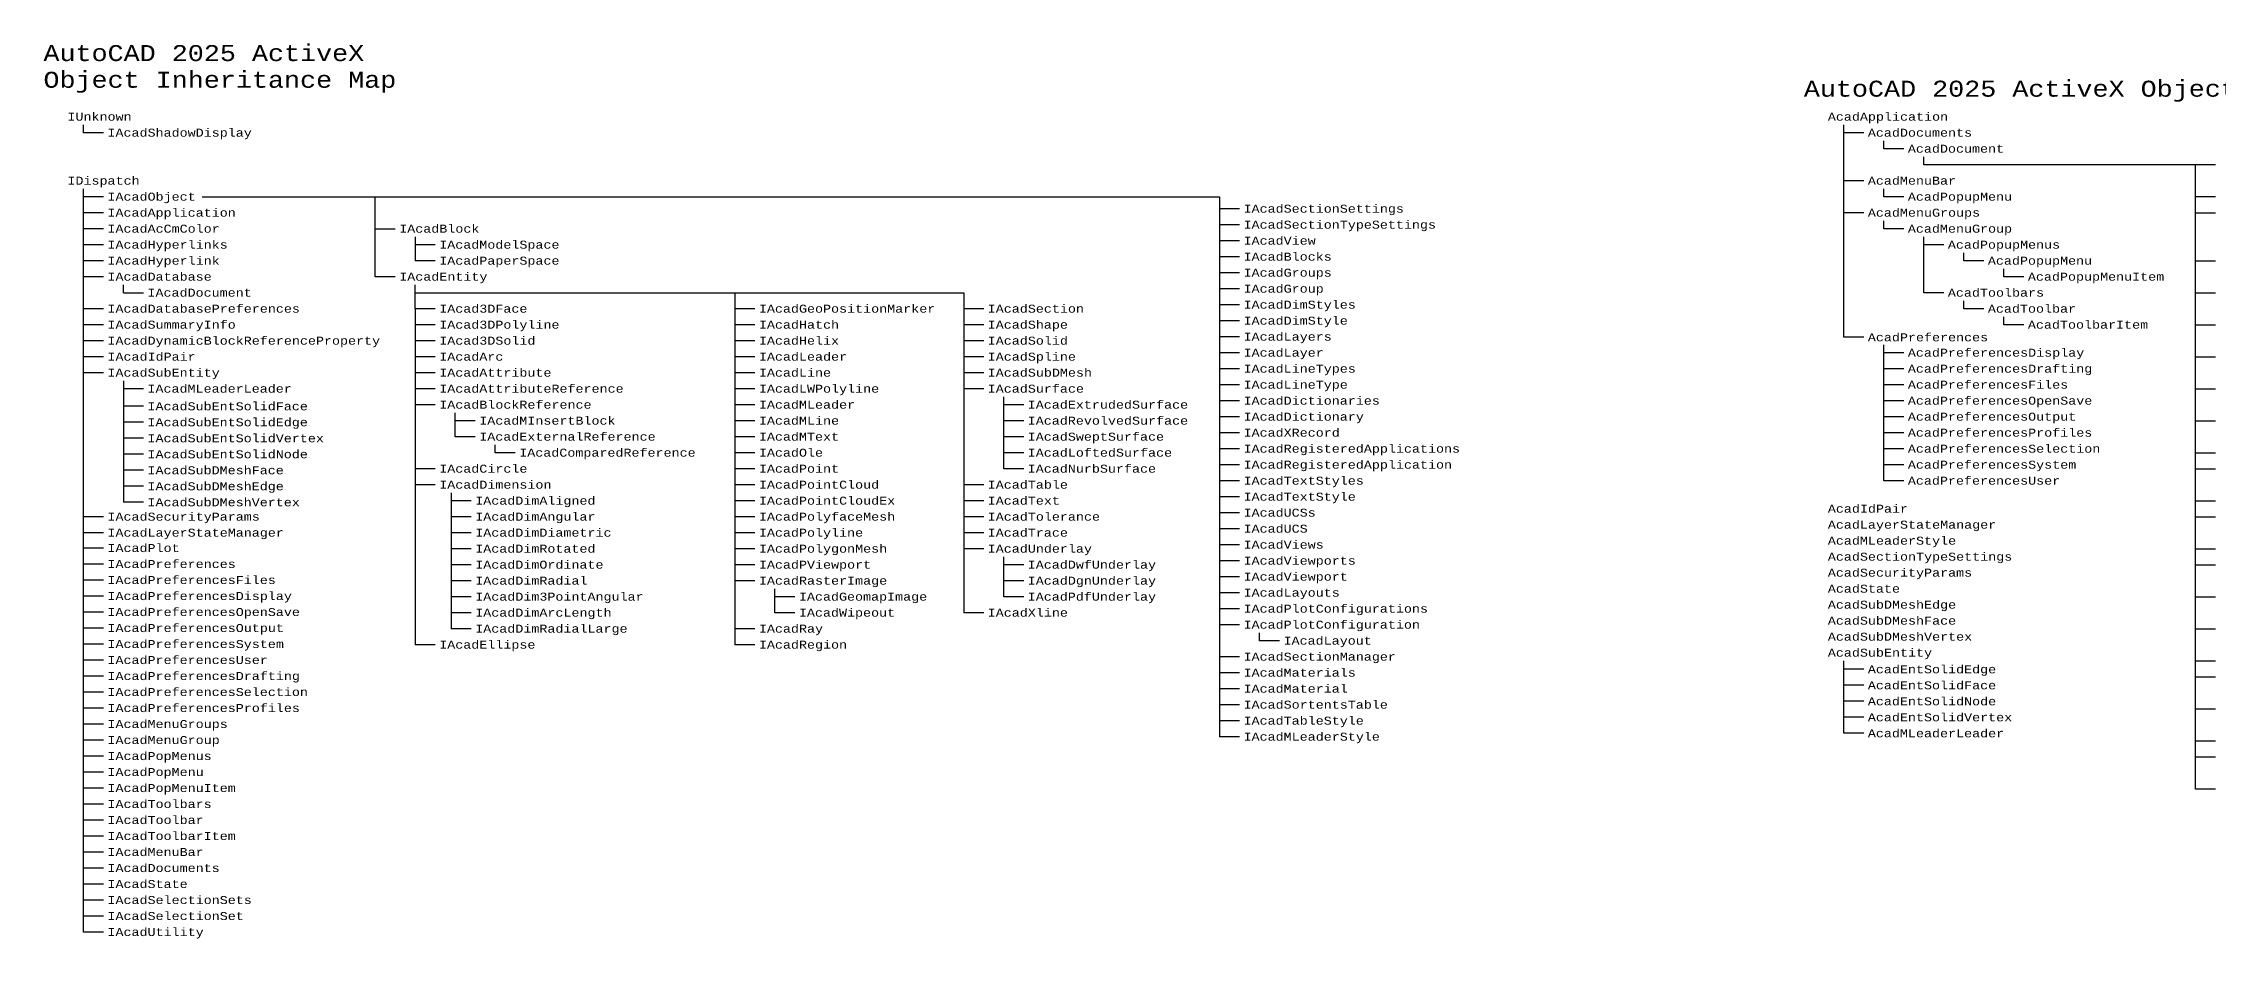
# Model space of a CAD drawing. Header units: inches. Extents: x 349 to 921, y -346 to 10.
# Drawn here: x 349 to 620.7, y -317.8 to -206 of the extents above; entities that cross this region are included whole.
import ezdxf

# ---------------------------------------------------------------- set-up
doc = ezdxf.new("R2010")
doc.units = ezdxf.units.IN
doc.header["$MEASUREMENT"] = 0
doc.layers.add('Unmanaged classes', color=7, linetype='Continuous')
doc.styles.get("Standard").update_dxf_attribs({"font": 'cour.ttf'})

msp = doc.modelspace()

# ---------------------------------------------------------------- linework, layer by layer
for p, q in [((353.99, -217.11), (353.99, -216.11)), ((356.49, -217.11), (353.99, -217.11)), ((573.99, -242.69), (573.99, -216.11)), ((576.49, -217.11), (573.99, -217.11)), ((578.99, -219.11), (578.99, -218.11)), ((581.49, -219.11), (578.99, -219.11)), ((583.99, -221.11), (583.99, -220.11)), ((620.44, -221.11), (583.99, -221.11)), ((617.94, -299.17), (617.94, -221.11)), ((353.99, -317.03), (353.99, -224.11)), ((356.49, -225.11), (353.99, -225.11)), ((368.84, -225.11), (495.97, -225.11)), ((390.45, -235.11), (390.45, -225.11)), ((495.97, -225.11), (495.97, -292.61)), ((576.49, -223.11), (573.99, -223.11)), ((578.99, -225.11), (578.99, -224.11)), ((581.49, -225.11), (578.99, -225.11)), ((620.44, -225.11), (617.94, -225.11)), ((356.49, -227.11), (353.99, -227.11)), ((498.47, -226.61), (495.97, -226.61)), ((576.49, -227.11), (573.99, -227.11)), ((578.99, -229.11), (578.99, -228.11)), ((620.44, -227.17), (617.94, -227.17)), ((356.49, -229.11), (353.99, -229.11)), ((390.45, -229.11), (392.95, -229.11)), ((395.45, -230.11), (395.45, -233.11)), ((498.47, -228.61), (495.97, -228.61)), ((498.47, -230.61), (495.97, -230.61)), ((581.49, -229.11), (578.99, -229.11)), ((583.99, -237.11), (583.99, -230.11)), ((356.49, -231.11), (353.99, -231.11)), ((356.49, -233.11), (353.99, -233.11)), ((397.95, -231.11), (395.45, -231.11)), ((397.95, -233.11), (395.45, -233.11)), ((498.47, -232.61), (495.97, -232.61)), ((586.49, -231.11), (583.99, -231.11)), ((588.99, -233.11), (588.99, -232.11)), ((591.49, -233.11), (588.99, -233.11)), ((620.44, -233.17), (617.94, -233.17)), ((356.49, -235.11), (353.99, -235.11)), ((358.99, -237.11), (358.99, -236.13)), ((392.95, -235.11), (390.45, -235.11)), ((395.45, -239.11), (395.45, -236.11)), ((498.47, -234.61), (495.97, -234.61)), ((593.99, -235.11), (593.99, -234.11)), ((596.49, -235.11), (593.99, -235.11)), ((358.99, -237.11), (361.49, -237.11)), ((395.45, -237.11), (464, -237.11)), ((435.4, -237.11), (435.4, -281.11)), ((464, -237.11), (464, -277.11)), ((498.47, -236.61), (495.97, -236.61)), ((498.47, -238.61), (495.97, -238.61)), ((586.49, -237.11), (583.99, -237.11)), ((588.99, -239.11), (588.99, -238.11)), ((620.44, -237.17), (617.94, -237.17)), ((620.44, -237.17), (617.94, -237.17)), ((356.49, -239.11), (353.99, -239.11)), ((356.49, -241.11), (353.99, -241.11)), ((395.45, -239.11), (395.45, -281.11)), ((397.95, -239.11), (395.45, -239.11)), ((397.95, -241.11), (395.45, -241.11)), ((437.9, -239.11), (435.4, -239.11)), ((437.9, -241.11), (435.4, -241.11)), ((466.5, -239.11), (464, -239.11)), ((466.5, -241.11), (464, -241.11)), ((498.47, -240.61), (495.97, -240.61)), ((591.49, -239.11), (588.99, -239.11)), ((593.99, -241.11), (593.99, -240.11)), ((596.49, -241.11), (593.99, -241.11)), ((620.44, -241.17), (617.94, -241.17)), ((356.49, -243.11), (353.99, -243.11)), ((397.95, -243.11), (395.45, -243.11)), ((437.9, -243.11), (435.4, -243.11)), ((466.5, -243.11), (464, -243.11)), ((498.47, -242.61), (495.97, -242.61)), ((576.49, -242.69), (573.99, -242.69)), ((578.99, -260.61), (578.99, -243.61)), ((356.49, -245.11), (353.99, -245.11)), ((356.49, -247.11), (353.99, -247.11)), ((397.95, -245.11), (395.45, -245.11)), ((397.95, -247.11), (395.45, -247.11)), ((437.9, -245.11), (435.4, -245.11)), ((437.9, -247.11), (435.4, -247.11)), ((466.5, -245.11), (464, -245.11)), ((466.5, -247.11), (464, -247.11)), ((498.47, -244.61), (495.97, -244.61)), ((498.47, -246.61), (495.97, -246.61)), ((581.49, -244.61), (578.99, -244.61)), ((581.49, -246.61), (578.99, -246.61)), ((620.44, -245.17), (617.94, -245.17)), ((358.99, -248.11), (358.99, -263.31)), ((361.49, -249.11), (358.99, -249.11)), ((397.95, -249.11), (395.45, -249.11)), ((437.9, -249.11), (435.4, -249.11)), ((466.5, -249.11), (464, -249.11)), ((498.47, -248.61), (495.97, -248.61)), ((581.49, -248.61), (578.99, -248.61)), ((620.44, -249.17), (617.94, -249.17)), ((361.49, -251.31), (358.99, -251.31)), ((397.95, -251.11), (395.45, -251.11)), ((400.45, -255.11), (400.45, -252.11)), ((437.9, -251.11), (435.4, -251.11)), ((469, -259.11), (469, -250.11)), ((471.5, -251.11), (469, -251.11)), ((498.47, -250.61), (495.97, -250.61)), ((498.47, -252.61), (495.97, -252.61)), ((581.49, -250.61), (578.99, -250.61)), ((581.49, -252.61), (578.99, -252.61)), ((361.49, -253.31), (358.99, -253.31)), ((361.49, -255.31), (358.99, -255.31)), ((402.95, -253.11), (400.45, -253.11)), ((402.95, -255.11), (400.45, -255.11)), ((437.9, -253.11), (435.4, -253.11)), ((437.9, -255.11), (435.4, -255.11)), ((471.5, -253.11), (469, -253.11)), ((471.5, -255.11), (469, -255.11)), ((498.47, -254.61), (495.97, -254.61)), ((581.49, -254.61), (578.99, -254.61)), ((620.44, -253.17), (617.94, -253.17)), ((361.49, -257.31), (358.99, -257.31)), ((405.45, -257.11), (405.45, -256.11)), ((407.95, -257.11), (405.45, -257.11)), ((437.9, -257.11), (435.4, -257.11)), ((471.5, -257.11), (469, -257.11)), ((498.47, -256.61), (495.97, -256.61)), ((581.49, -256.61), (578.99, -256.61)), ((620.44, -257.17), (617.94, -257.17)), ((361.49, -259.31), (358.99, -259.31)), ((397.95, -259.11), (395.45, -259.11)), ((437.9, -259.11), (435.4, -259.11)), ((471.5, -259.11), (469, -259.11)), ((498.47, -258.61), (495.97, -258.61)), ((498.47, -260.61), (495.97, -260.61)), ((581.49, -258.61), (578.99, -258.61)), ((581.49, -260.61), (578.99, -260.61)), ((620.44, -259.17), (617.94, -259.17)), ((361.49, -261.31), (358.99, -261.31)), ((361.49, -263.31), (358.99, -263.31)), ((397.95, -261.11), (395.45, -261.11)), ((399.95, -262.11), (399.95, -279.11)), ((402.45, -263.11), (399.95, -263.11)), ((437.9, -261.11), (435.4, -261.11)), ((437.9, -263.11), (435.4, -263.11)), ((466.5, -261.11), (464, -261.11)), ((466.5, -263.11), (464, -263.11)), ((498.47, -262.61), (495.97, -262.61)), ((620.44, -263.17), (617.94, -263.17)), ((356.49, -265.11), (353.99, -265.11)), ((402.45, -265.11), (399.95, -265.11)), ((437.9, -265.11), (435.4, -265.11)), ((466.5, -265.11), (464, -265.11)), ((498.47, -264.61), (495.97, -264.61)), ((620.44, -265.17), (617.94, -265.17)), ((356.49, -267.11), (353.99, -267.11)), ((402.45, -267.11), (399.95, -267.11)), ((437.9, -267.11), (435.4, -267.11)), ((466.5, -267.11), (464, -267.11)), ((498.47, -266.61), (495.97, -266.61)), ((498.47, -268.61), (495.97, -268.61)), ((356.49, -269.03), (353.99, -269.03)), ((356.49, -271.03), (353.99, -271.03)), ((402.45, -269.11), (399.95, -269.11)), ((402.45, -271.11), (399.95, -271.11)), ((437.9, -269.11), (435.4, -269.11)), ((437.9, -271.11), (435.4, -271.11)), ((466.5, -269.11), (464, -269.11)), ((469, -275.11), (469, -270.11)), ((471.5, -271.11), (469, -271.11)), ((498.47, -270.61), (495.97, -270.61)), ((620.44, -269.17), (617.94, -269.17)), ((620.44, -271.17), (617.94, -271.17)), ((356.49, -273.03), (353.99, -273.03)), ((402.45, -273.11), (399.95, -273.11)), ((437.9, -273.11), (435.4, -273.11)), ((440.4, -277.11), (440.4, -274.11)), ((471.5, -273.11), (469, -273.11)), ((498.47, -272.61), (495.97, -272.61)), ((356.49, -275.03), (353.99, -275.03)), ((356.49, -277.03), (353.99, -277.03)), ((402.45, -275.11), (399.95, -275.11)), ((402.45, -277.11), (399.95, -277.11)), ((442.9, -275.11), (440.4, -275.11)), ((442.9, -277.11), (440.4, -277.11)), ((466.5, -277.11), (464, -277.11)), ((471.5, -275.11), (469, -275.11)), ((498.47, -274.61), (495.97, -274.61)), ((498.47, -276.61), (495.97, -276.61)), ((620.44, -275.17), (617.94, -275.17)), ((356.49, -279.03), (353.99, -279.03)), ((402.45, -279.11), (399.95, -279.11)), ((437.9, -279.11), (435.4, -279.11)), ((498.47, -278.61), (495.97, -278.61)), ((500.97, -280.61), (500.97, -279.61)), ((620.44, -279.17), (617.94, -279.17)), ((356.49, -281.03), (353.99, -281.03)), ((397.95, -281.11), (395.45, -281.11)), ((437.9, -281.11), (435.4, -281.11)), ((503.47, -280.61), (500.97, -280.61)), ((356.49, -283.03), (353.99, -283.03)), ((356.49, -285.03), (353.99, -285.03)), ((498.47, -282.61), (495.97, -282.61)), ((498.47, -284.61), (495.97, -284.61)), ((573.99, -292.19), (573.99, -283.11)), ((576.49, -284.19), (573.99, -284.19)), ((620.44, -283.17), (617.94, -283.17)), ((620.44, -285.17), (617.94, -285.17)), ((356.49, -287.03), (353.99, -287.03)), ((498.47, -286.61), (495.97, -286.61)), ((576.49, -286.19), (573.99, -286.19)), ((356.49, -289.03), (353.99, -289.03)), ((498.47, -288.61), (495.97, -288.61)), ((498.47, -290.61), (495.97, -290.61)), ((576.49, -288.19), (573.99, -288.19)), ((576.49, -290.19), (573.99, -290.19)), ((620.44, -289.17), (617.94, -289.17)), ((356.49, -291.03), (353.99, -291.03)), ((356.49, -293.03), (353.99, -293.03)), ((498.47, -292.61), (495.97, -292.61)), ((576.49, -292.19), (573.99, -292.19)), ((620.44, -293.17), (617.94, -293.17)), ((356.49, -295.03), (353.99, -295.03)), ((620.44, -295.17), (617.94, -295.17)), ((356.49, -297.03), (353.99, -297.03)), ((356.49, -299.03), (353.99, -299.03)), ((356.49, -301.03), (353.99, -301.03)), ((620.44, -299.17), (617.94, -299.17)), ((356.49, -303.03), (353.99, -303.03)), ((356.49, -305.03), (353.99, -305.03)), ((356.49, -307.03), (353.99, -307.03)), ((356.49, -309.03), (353.99, -309.03)), ((356.49, -311.03), (353.99, -311.03)), ((356.49, -313.03), (353.99, -313.03)), ((356.49, -315.03), (353.99, -315.03)), ((356.49, -317.03), (353.99, -317.03))]:
    msp.add_line(p, q)

# ---------------------------------------------------------------- texts
at = {"attachment_point": 1}
for s, width, gutter_width, insert, char_height in [('AutoCAD 2025 ActiveX Object Inheritance Map', 49.9757, 10, (348.99, -206.16), 2), ('AutoCAD 2025 ActiveX Object Model', 82.9515, 10, (568.99, -210.61), 2), ('IUnknown', 14.8329, 5, (351.99, -214.61), 1), ('AcadApplication', 14.8329, 5, (571.99, -214.61), 1), ('IAcadShadowDisplay', 14.8329, 5, (356.99, -216.61), 1), ('AcadDocuments', 14.8329, 5, (576.99, -216.61), 1), ('AcadDocument', 14.8329, 5, (581.99, -218.61), 1), ('IDispatch', 14.8329, 5, (351.99, -222.61), 1), ('AcadMenuBar', 14.8329, 5, (576.99, -222.61), 1), ('IAcadObject', 14.8329, 5, (356.99, -224.61), 1), ('AcadPopupMenu', 14.8329, 5, (581.99, -224.61), 1), ('IAcadApplication', 14.8329, 5, (356.99, -226.61), 1), ('IAcadSectionSettings', 14.8329, 5, (498.97, -226.11), 1), ('IAcadSectionTypeSettings', 14.8329, 5, (498.97, -228.11), 1), ('AcadMenuGroups', 14.8329, 5, (576.99, -226.61), 1), ('IAcadAcCmColor', 14.8329, 5, (356.99, -228.61), 1), ('IAcadHyperlinks', 14.8329, 5, (356.99, -230.61), 1), ('IAcadBlock', 14.8329, 5, (393.45, -228.61), 1), ('IAcadModelSpace', 14.8329, 5, (398.45, -230.61), 1), ('IAcadView', 14.8329, 5, (498.97, -230.11), 1), ('AcadMenuGroup', 14.8329, 5, (581.99, -228.61), 1), ('AcadPopupMenus', 14.8329, 5, (586.99, -230.61), 1), ('IAcadHyperlink', 14.8329, 5, (356.99, -232.61), 1), ('IAcadPaperSpace', 14.8329, 5, (398.45, -232.61), 1), ('IAcadBlocks', 14.8329, 5, (498.97, -232.11), 1), ('AcadPopupMenu', 14.8329, 5, (591.99, -232.61), 1), ('IAcadDatabase', 14.8329, 5, (356.99, -234.61), 1), ('IAcadEntity', 14.8329, 5, (393.45, -234.61), 1), ('IAcadGroups', 14.8329, 5, (498.97, -234.11), 1), ('IAcadGroup', 14.8329, 5, (498.97, -236.11), 1), ('AcadPopupMenuItem', 14.8329, 5, (596.99, -234.61), 1), ('IAcadDatabasePreferences', 14.8329, 5, (356.99, -238.61), 1), ('IAcadDocument', 14.8329, 5, (361.99, -236.61), 1), ('IAcad3DFace', 14.8329, 5, (398.45, -238.61), 1), ('IAcadGeoPositionMarker', 14.8329, 5, (438.4, -238.61), 1), ('IAcadSection', 14.8329, 5, (467, -238.61), 1), ('IAcadDimStyles', 14.8329, 5, (498.97, -238.11), 1), ('AcadToolbars', 14.8329, 5, (586.99, -236.61), 1), ('AcadToolbar', 14.8329, 5, (591.99, -238.61), 1), ('IAcadSummaryInfo', 14.8329, 5, (356.99, -240.61), 1), ('IAcad3DPolyline', 14.8329, 5, (398.45, -240.61), 1), ('IAcadHatch', 14.8329, 5, (438.4, -240.61), 1), ('IAcadShape', 14.8329, 5, (467, -240.61), 1), ('IAcadDimStyle', 14.8329, 5, (498.97, -240.11), 1), ('AcadToolbarItem', 14.8329, 5, (596.99, -240.61), 1), ('IAcadDynamicBlockReferenceProperty', 14.8329, 5, (356.99, -242.61), 1), ('IAcadIdPair', 14.8329, 5, (356.99, -244.61), 1), ('IAcad3DSolid', 14.8329, 5, (398.45, -242.61), 1), ('IAcadArc', 14.8329, 5, (398.45, -244.61), 1), ('IAcadHelix', 14.8329, 5, (438.4, -242.61), 1), ('IAcadLeader', 14.8329, 5, (438.4, -244.61), 1), ('IAcadSolid', 14.8329, 5, (467, -242.61), 1), ('IAcadSpline', 14.8329, 5, (467, -244.61), 1), ('IAcadLayers', 14.8329, 5, (498.97, -242.11), 1), ('IAcadLayer', 14.8329, 5, (498.97, -244.11), 1), ('AcadPreferences', 14.8329, 5, (576.99, -242.19), 1), ('AcadPreferencesDisplay', 14.8329, 5, (581.99, -244.11), 1), ('IAcadSubEntity', 14.8329, 5, (356.99, -246.61), 1), ('IAcadAttribute', 14.8329, 5, (398.45, -246.61), 1), ('IAcadLine', 14.8329, 5, (438.4, -246.61), 1), ('IAcadSubDMesh', 14.8329, 5, (467, -246.61), 1), ('IAcadLineTypes', 14.8329, 5, (498.97, -246.11), 1), ('AcadPreferencesDrafting', 14.8329, 5, (581.99, -246.11), 1), ('IAcadMLeaderLeader', 14.8329, 5, (361.99, -248.61), 1), ('IAcadAttributeReference', 14.8329, 5, (398.45, -248.61), 1), ('IAcadLWPolyline', 14.8329, 5, (438.4, -248.61), 1), ('IAcadSurface', 14.8329, 5, (467, -248.61), 1), ('IAcadLineType', 14.8329, 5, (498.97, -248.11), 1), ('AcadPreferencesFiles', 14.8329, 5, (581.99, -248.11), 1), ('IAcadSubEntSolidFace', 14.8329, 5, (361.99, -250.81), 1), ('IAcadBlockReference', 14.8329, 5, (398.45, -250.61), 1), ('IAcadMInsertBlock', 14.8329, 5, (403.45, -252.61), 1), ('IAcadMLeader', 14.8329, 5, (438.4, -250.61), 1), ('IAcadMLine', 14.8329, 5, (438.4, -252.61), 1), ('IAcadExtrudedSurface', 14.8329, 5, (472, -250.61), 1), ('IAcadRevolvedSurface', 14.8329, 5, (472, -252.61), 1), ('IAcadDictionaries', 14.8329, 5, (498.97, -250.11), 1), ('IAcadDictionary', 14.8329, 5, (498.97, -252.11), 1), ('AcadPreferencesOpenSave', 14.8329, 5, (581.99, -250.11), 1), ('AcadPreferencesOutput', 14.8329, 5, (581.99, -252.11), 1), ('IAcadSubEntSolidEdge', 14.8329, 5, (361.99, -252.81), 1), ('IAcadSubEntSolidVertex', 14.8329, 5, (361.99, -254.81), 1), ('IAcadExternalReference', 14.8329, 5, (403.45, -254.61), 1), ('IAcadMText', 14.8329, 5, (438.4, -254.61), 1), ('IAcadSweptSurface', 14.8329, 5, (472, -254.61), 1), ('IAcadXRecord', 14.8329, 5, (498.97, -254.11), 1), ('AcadPreferencesProfiles', 14.8329, 5, (581.99, -254.11), 1), ('IAcadSubEntSolidNode', 14.8329, 5, (361.99, -256.81), 1), ('IAcadComparedReference', 14.8329, 5, (408.45, -256.61), 1), ('IAcadOle', 14.8329, 5, (438.4, -256.61), 1), ('IAcadLoftedSurface', 14.8329, 5, (472, -256.61), 1), ('IAcadRegisteredApplications', 14.8329, 5, (498.97, -256.11), 1), ('IAcadRegisteredApplication', 14.8329, 5, (498.97, -258.11), 1), ('AcadPreferencesSelection', 14.8329, 5, (581.99, -256.11), 1), ('AcadPreferencesSystem', 14.8329, 5, (581.99, -258.11), 1), ('IAcadSubDMeshFace', 14.8329, 5, (361.99, -258.81), 1), ('IAcadSubDMeshEdge', 14.8329, 5, (361.99, -260.81), 1), ('IAcadCircle', 14.8329, 5, (398.45, -258.61), 1), ('IAcadDimension', 14.8329, 5, (398.45, -260.61), 1), ('IAcadPoint', 14.8329, 5, (438.4, -258.61), 1), ('IAcadPointCloud', 14.8329, 5, (438.4, -260.61), 1), ('IAcadTable', 14.8329, 5, (467, -260.61), 1), ('IAcadNurbSurface', 14.8329, 5, (472, -258.61), 1), ('IAcadTextStyles', 14.8329, 5, (498.97, -260.11), 1), ('AcadPreferencesUser', 14.8329, 5, (581.99, -260.11), 1), ('IAcadSubDMeshVertex', 14.8329, 5, (361.99, -262.81), 1), ('IAcadDimAligned', 14.8329, 5, (402.95, -262.61), 1), ('IAcadPointCloudEx', 14.8329, 5, (438.4, -262.61), 1), ('IAcadText', 14.8329, 5, (467, -262.61), 1), ('IAcadTextStyle', 14.8329, 5, (498.97, -262.11), 1), ('AcadIdPair', 14.8329, 5, (571.99, -263.61), 1), ('IAcadSecurityParams', 14.8329, 5, (356.99, -264.61), 1), ('IAcadDimAngular', 14.8329, 5, (402.95, -264.61), 1), ('IAcadPolyfaceMesh', 14.8329, 5, (438.4, -264.61), 1), ('IAcadTolerance', 14.8329, 5, (467, -264.61), 1), ('IAcadUCSs', 14.8329, 5, (498.97, -264.11), 1), ('IAcadUCS', 14.8329, 5, (498.97, -266.11), 1), ('AcadLayerStateManager', 14.8329, 5, (571.99, -265.61), 1), ('IAcadLayerStateManager', 14.8329, 5, (356.99, -266.61), 1), ('IAcadPlot', 14.8329, 5, (356.99, -268.53), 1), ('IAcadDimDiametric', 14.8329, 5, (402.95, -266.61), 1), ('IAcadDimRotated', 14.8329, 5, (402.95, -268.61), 1), ('IAcadPolyline', 14.8329, 5, (438.4, -266.61), 1), ('IAcadPolygonMesh', 14.8329, 5, (438.4, -268.61), 1), ('IAcadTrace', 14.8329, 5, (467, -266.61), 1), ('IAcadUnderlay', 14.8329, 5, (467, -268.61), 1), ('IAcadViews', 14.8329, 5, (498.97, -268.11), 1), ('AcadMLeaderStyle', 14.8329, 5, (571.99, -267.61), 1), ('IAcadPreferences', 14.8329, 5, (356.99, -270.53), 1), ('IAcadDimOrdinate', 14.8329, 5, (402.95, -270.61), 1), ('IAcadPViewport', 14.8329, 5, (438.4, -270.61), 1), ('IAcadDwfUnderlay', 14.8329, 5, (472, -270.61), 1), ('IAcadViewports', 14.8329, 5, (498.97, -270.11), 1), ('AcadSectionTypeSettings', 14.8329, 5, (571.99, -269.61), 1), ('AcadSecurityParams', 14.8329, 5, (571.99, -271.61), 1), ('IAcadPreferencesFiles', 14.8329, 5, (356.99, -272.53), 1), ('IAcadDimRadial', 14.8329, 5, (402.95, -272.61), 1), ('IAcadRasterImage', 14.8329, 5, (438.4, -272.61), 1), ('IAcadDgnUnderlay', 14.8329, 5, (472, -272.61), 1), ('IAcadViewport', 14.8329, 5, (498.97, -272.11), 1), ('IAcadLayouts', 14.8329, 5, (498.97, -274.11), 1), ('AcadState', 14.8329, 5, (571.99, -273.61), 1), ('IAcadPreferencesDisplay', 14.8329, 5, (356.99, -274.53), 1), ('IAcadPreferencesOpenSave', 14.8329, 5, (356.99, -276.53), 1), ('IAcadDim3PointAngular', 14.8329, 5, (402.95, -274.61), 1), ('IAcadDimArcLength', 14.8329, 5, (402.95, -276.61), 1), ('IAcadGeomapImage', 14.8329, 5, (443.4, -274.61), 1), ('IAcadWipeout', 14.8329, 5, (443.4, -276.61), 1), ('IAcadXline', 14.8329, 5, (467, -276.61), 1), ('IAcadPdfUnderlay', 14.8329, 5, (472, -274.61), 1), ('IAcadPlotConfigurations', 14.8329, 5, (498.97, -276.11), 1), ('AcadSubDMeshEdge', 14.8329, 5, (571.99, -275.61), 1), ('IAcadPreferencesOutput', 14.8329, 5, (356.99, -278.53), 1), ('IAcadDimRadialLarge', 14.8329, 5, (402.95, -278.61), 1), ('IAcadRay', 14.8329, 5, (438.4, -278.61), 1), ('IAcadPlotConfiguration', 14.8329, 5, (498.97, -278.11), 1), ('AcadSubDMeshFace', 14.8329, 5, (571.99, -277.61), 1), ('AcadSubDMeshVertex', 14.8329, 5, (571.99, -279.61), 1), ('IAcadPreferencesSystem', 14.8329, 5, (356.99, -280.53), 1), ('IAcadPreferencesUser', 14.8329, 5, (356.99, -282.53), 1), ('IAcadEllipse', 14.8329, 5, (398.45, -280.61), 1), ('IAcadRegion', 14.8329, 5, (438.4, -280.61), 1), ('IAcadSectionManager', 14.8329, 5, (498.97, -282.11), 1), ('IAcadLayout', 14.8329, 5, (503.97, -280.11), 1), ('AcadSubEntity', 14.8329, 5, (571.99, -281.61), 1), ('IAcadPreferencesDrafting', 14.8329, 5, (356.99, -284.53), 1), ('IAcadMaterials', 14.8329, 5, (498.97, -284.11), 1), ('AcadEntSolidEdge', 14.8329, 5, (576.99, -283.69), 1), ('IAcadPreferencesSelection', 14.8329, 5, (356.99, -286.53), 1), ('IAcadMaterial', 14.8329, 5, (498.97, -286.11), 1), ('AcadEntSolidFace', 14.8329, 5, (576.99, -285.69), 1), ('AcadEntSolidNode', 14.8329, 5, (576.99, -287.69), 1), ('IAcadPreferencesProfiles', 14.8329, 5, (356.99, -288.53), 1), ('IAcadMenuGroups', 14.8329, 5, (356.99, -290.53), 1), ('IAcadSortentsTable', 14.8329, 5, (498.97, -288.11), 1), ('IAcadTableStyle', 14.8329, 5, (498.97, -290.11), 1), ('\\pxt14;AcadEntSolidVertex', 14.8329, 5, (576.99, -289.69), 1), ('IAcadMenuGroup', 14.8329, 5, (356.99, -292.53), 1), ('IAcadMLeaderStyle', 14.8329, 5, (498.97, -292.11), 1), ('\\pxt14;AcadMLeaderLeader', 14.8329, 5, (576.99, -291.69), 1), ('IAcadPopMenus', 14.8329, 5, (356.99, -294.53), 1), ('IAcadPopMenu', 14.8329, 5, (356.99, -296.53), 1), ('IAcadPopMenuItem', 14.8329, 5, (356.99, -298.53), 1), ('IAcadToolbars', 14.8329, 5, (356.99, -300.53), 1), ('IAcadToolbar', 14.8329, 5, (356.99, -302.53), 1), ('IAcadToolbarItem', 14.8329, 5, (356.99, -304.53), 1), ('IAcadMenuBar', 14.8329, 5, (356.99, -306.53), 1), ('IAcadDocuments', 14.8329, 5, (356.99, -308.53), 1), ('IAcadState', 14.8329, 5, (356.99, -310.53), 1), ('IAcadSelectionSets', 14.8329, 5, (356.99, -312.53), 1), ('IAcadSelectionSet', 14.8329, 5, (356.99, -314.53), 1), ('IAcadUtility', 14.8329, 5, (356.99, -316.53), 1)]:
    msp.add_mtext_dynamic_manual_height_columns(s, width=width, gutter_width=gutter_width, heights=[0], dxfattribs=dict(at, insert=insert, char_height=char_height))
at = {"layer": 'Unmanaged classes', "color": 3, "insert": (397.01, -215.57), "char_height": 0.4, "attachment_point": 1}
msp.add_mtext('{\\Fcourier new;^J}', dxfattribs=at)

doc.saveas('drawing.dxf')
